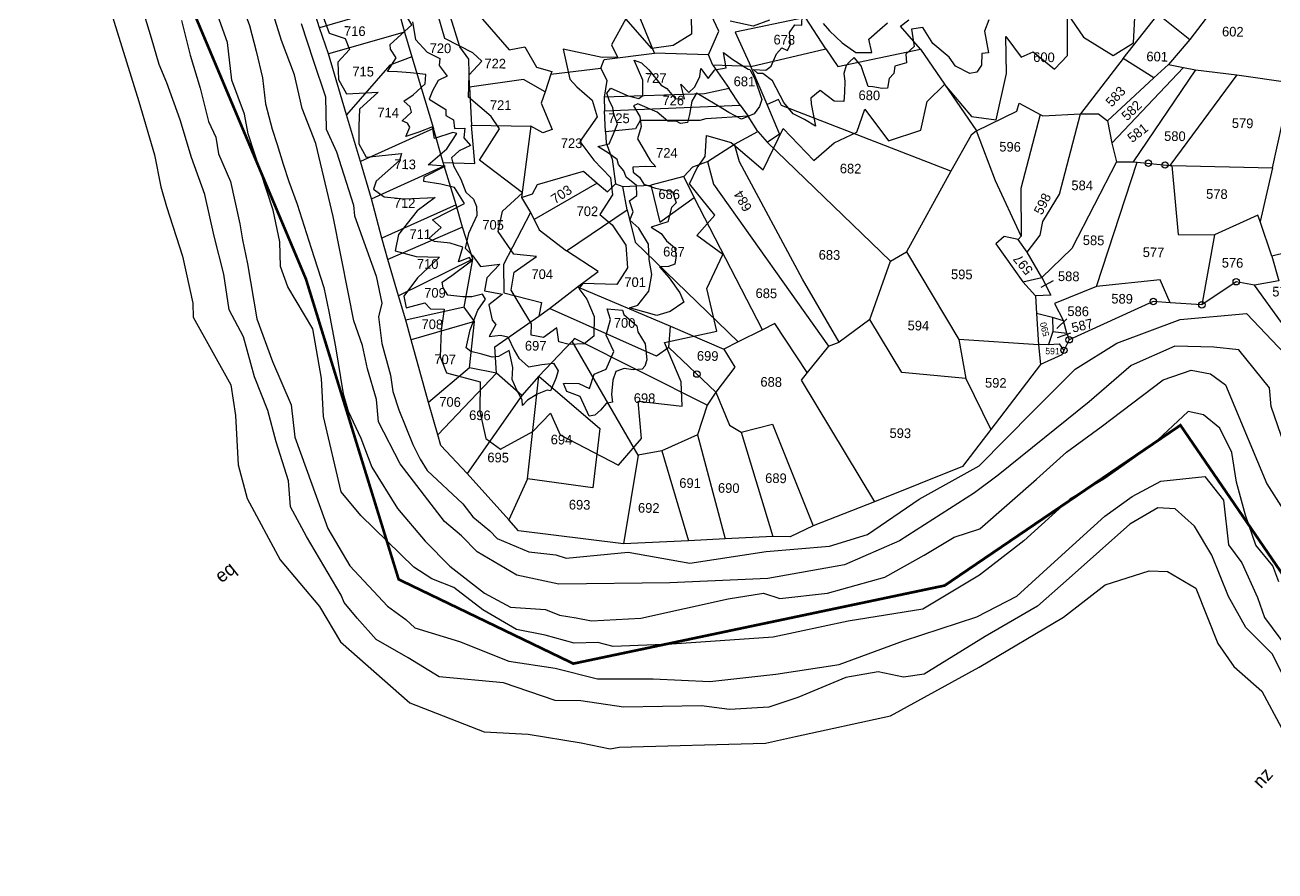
# Model space of a CAD drawing. Header units: metres. Extents: x 92 to 307193, y 121 to 1940865.
# Drawn here: x 303784 to 304906, y 1938747 to 1939507 of the extents above; entities that cross this region are included whole.
import ezdxf

# ---------------------------------------------------------------- set-up
doc = ezdxf.new("R2010")
doc.units = ezdxf.units.M
doc.header["$LTSCALE"] = 0.3
doc.linetypes.add('DASHDOT', pattern=[1, 0.5, -0.25, 0, -0.25])
doc.layers.get('0').update_dxf_attribs({"linetype": 'CONTINUOUS'})
for name, color, linetype in [('LINE_WATER', 4, 'CONTINUOUS'), ('POLY_HATCH', 12, 'CONTINUOUS'), ('POLY_PARCEL', 6, 'CONTINUOUS'), ('POLY_WATER', 4, 'CONTINUOUS'), ('SYM_ARROW', 1, 'CONTINUOUS'), ('SYM_STONE', 1, 'CONTINUOUS'), ('TEXT_MAPOUT', 7, 'CONTINUOUS'), ('TEXT_PARCEL', 7, 'CONTINUOUS'), ('V_BOUND_STREAM_LINE', 7, 'DASHDOT')]:
    doc.layers.add(name, color=color, linetype=linetype)
doc.styles.add('TEXT_MAP', font='KRDEV050.TTF')
doc.dimstyles.get("Standard").update_dxf_attribs({"dimtxt": 0.18, "dimasz": 0.18, "dimexe": 0.18, "dimexo": 0.0625, "dimgap": 0.09, "dimtad": 0, "dimtih": 1, "dimtoh": 1, "dimdec": 4, "dimzin": 0, "dimdsep": 46, "dimtxsty": 'Standard', "dimcen": 0.09, "dimadec": 0, "dimazin": 0, "dimtfac": 1, "dimtdec": 4, "dimtofl": 0, "dimtmove": 0, "dimatfit": 3, "dimfxl": 1, "dimtolj": 1, "dimtzin": 0, "dimarcsym": 0})

# ---------------------------------------------------------------- blocks, each defined once
blk = doc.blocks.new('STONE')
blk.add_circle((0, 0), 0.8510231522929323)
blk = doc.blocks.new('TEXTARROW')
blk.add_leader([(0.0413775686624831, -0.01204078214539095), (8.67844727001193, -0.01204078214539095)], dimstyle='Standard', override={"dimtxt": 2.5, "dimasz": 2.5, "dimexe": 1.25, "dimexo": 0.625, "dimgap": 0.625, "dimtad": 1, "dimtih": 0, "dimtoh": 0, "dimzin": 8, "dimcen": 2.5, "dimtofl": 1})
blk = doc.blocks.new('10')
at = {"layer": 'LINE_WATER'}
for points in [[(294.337388865772, 165.8054013007252), (291.102373265539, 174.7926596787461), (290.7489704914574, 178.2409433424727), (284.9585642055677, 185.2732697185802), (280.2607749352078, 185.722882039802), (273.0243446645177, 185.7891553794366), (264.8960263231752, 182.0693557450199), (257.1754846086556, 175.1727926708029), (240.4295168128242, 161.3253590749944), (236.0527300136396, 157.9313807320239), (222.2427488967, 148.8083654319669), (212.0483709828509, 144.2197061848694), (197.8034284103137, 141.4502198910313), (179.5351060078633, 140.3641496284167), (158.8745018924096, 139.8211155604185), (151.0180318388229, 141.4230757371258), (143.5421535832834, 145.6859136927771), (140.5789904659946, 148.5911611618874), (137.3983445233121, 151.2248905336896), (128.9709930654394, 161.8684122825559), (124.8388739204247, 169.6338392226899), (124.4311014887921, 173.7880707900651), (122.664079228005, 179.4628045530135), (121.6582363681214, 183.8342510235589), (119.9999492272468, 188.3686092031364), (118.8853670522612, 193.3917003831925), (115.8406452534564, 207.7821744268535), (112.4153358517942, 221.3037888578338), (109.8327603373627, 227.7930790393252), (108.2832167067795, 234.0651543176459), (105.755010849899, 240.4458338576246), (103.8792450788201, 246.1748708147111)], [(109.3839673415687, 243.6242411732451), (111.7490642257962, 236.8091318269262), (114.1141611100238, 230.0483256747448), (114.3044591066418, 223.9934652995944), (116.3161532167878, 219.8120853250771), (119.6327274985379, 209.9288189272338), (119.8230254951559, 207.9467363915603), (124.0095226881008, 196.7601827013139), (125.1784787158272, 191.737093647876), (124.5532234588009, 189.1576695968301), (125.2600373973432, 184.2160385245265), (126.9455093669935, 178.3512446454042), (127.4076556513669, 175.2830875938798), (128.5766116790928, 171.8891092509093), (131.2679307038161, 165.5084297109306), (132.7087392144867, 162.7660960774706), (134.0408084100554, 160.675405026903), (140.7555072646915, 154.5662435842326), (142.6312772309602, 152.1497312422186), (145.8662970263831, 149.6246125119289), (147.2527316843134, 148.1855661708719), (153.2062511380454, 145.8233570229961), (158.235482218221, 145.3074734887578), (160.1656218420408, 144.7372867603815), (171.6648841226829, 145.9591203248865), (183.2185160608765, 144.085644177489), (197.3819083422773, 146.502158646121), (209.2073927634151, 147.6153858223499), (216.2483137585464, 149.9232917760876), (225.7902557817838, 156.6297968607489), (236.8545566068283, 162.9561753332077), (246.6955359417857, 173.2738736640097), (254.524825361786, 181.2565155073141), (262.1638167851693, 186.1709981724759), (273.9349315487557, 190.7596595461914), (286.2497428878537, 192.0357963048345), (294.704283369691, 183.428666665634)], [(97.92813366393284, 248.0677948849748), (99.77186916221854, 243.1347638564189), (101.1042026547339, 238.3630304337285), (102.3288749958806, 233.4299994051726), (102.9883126579784, 228.6045008227334), (104.2399013357649, 223.8865325597922), (105.2223308423463, 221.0503746607292), (106.3931705102145, 217.380844025844), (107.4832611681641, 214.1414410488071), (109.1116701685237, 209.9611350164494), (111.8570861634721, 201.7887031374746), (114.306430845766, 194.5034070274532), (115.3157766889872, 190.0811535229877), (116.6615725450115, 183.4679346695407), (118.1957785623226, 174.7578405599827), (119.1512917322648, 171.5184375829458), (121.6140945828784, 166.5316392680224), (123.7329128601205, 161.1749306144286), (128.5995761471045, 153.5366626792011), (133.8304112599399, 147.5186332035717), (138.5315365594774, 142.8893810694678), (145.053520988271, 137.9625342464553), (149.9367342983292, 135.4329793907309), (156.4421645088592, 135.085785587004), (159.0410257494182, 134.0442041758236), (162.169596803275, 133.6308789278785), (165.0664171918206, 133.1183554502973), (174.2038170794367, 133.7135469547329), (190.426011255292, 137.5492175049828), (196.9976541436868, 138.6899992724179), (200.0931167610165, 137.7806828762916), (208.9491033285308, 138.8553331995086), (219.5597405426256, 141.9800795596686), (226.8266228413845, 146.2290753578636), (232.3719629300908, 149.6514185335504), (237.122750884419, 151.2551246637486), (247.5844043293314, 160.6789671122831), (253.0966401766996, 165.7876801917864), (259.5027492728373, 170.5657339235806), (270.9244928395733, 179.4605163118977), (276.1056611024283, 181.3287524722045), (279.7308251426762, 180.7170307649872), (282.5283244168299, 178.7165317162439), (286.9314947635708, 168.6313748255282), (290.5070003442174, 160.3979175124832), (295.7047228253364, 152.4289881029288)], [(293.0065866174705, 142.1620011082307), (291.831304243789, 145.0883531357365), (288.6034204659195, 148.9405560153864), (286.6004775213328, 154.4791287988528), (284.8292852420577, 160.5798263013367), (283.885753533687, 166.1183990848028), (281.6022321117339, 170.6029880201113), (278.4976701281062, 173.0374787918586), (275.6496817468055, 173.6781352654532), (269.1070108379668, 167.3484584082632), (260.1525296084169, 160.8137713093936), (253.8664323019052, 156.9954645962353), (245.3994446924485, 149.1538409282389), (237.2146884650697, 142.619153829369), (226.7207530359869, 136.1357182276101), (212.8400242411967, 133.7012274558631), (198.9336376666547, 130.5235750896811), (180.0496879673701, 128.9860025303194), (169.1708900372009, 128.3709718052801), (166.2715860963972, 129.0628797759857), (161.884147710753, 128.8834952828613), (156.4447487456687, 130.3185648480014), (151.0823231198392, 131.3179881812266), (144.7705680335762, 134.8544074070389), (139.3055112887405, 138.9802294827168), (135.1746465054234, 140.4921762935232), (131.8135067242788, 142.619153829369), (121.8070691104776, 152.1521088012962), (118.061066828247, 156.5085668672093), (114.5716381483435, 170.5004850258897), (114.1354600877544, 177.5476977289588), (112.3907478453975, 186.7731373383663), (107.5671313991638, 194.5635095092518), (106.1559660983894, 198.3305625986811), (105.9763616401278, 202.9176587814477), (104.6934852381119, 208.8116894067227), (99.81854903718522, 222.9573663099718), (99.07448181476548, 226.6219164051795), (96.61135593455037, 232.9259675138142), (95.73899981337217, 239.8963008445985), (92.86535784750913, 247.5329163975334)], [(295.55992166021, 121.6569087197586), (291.9935238362409, 128.6528677990987), (286.9389873722425, 133.5474772177668), (283.6804787101041, 139.3133769736464), (280.4732856074693, 146.9756182751366), (277.1121458263246, 152.3314996742749), (273.494432442852, 155.4835262919014), (270.2359237807136, 155.6116571612965), (265.078756197709, 152.5108841673994), (253.8920691057087, 142.311646973322), (248.119123199042, 137.0070191979125), (238.4462283316348, 131.1898658183038), (227.1312523408765, 124.0401501210131), (223.3082809145803, 123.3994936474182), (218.5616378076015, 124.3476633569146), (212.5834254677316, 123.1944834057385), (203.6802597976853, 119.3761766925802), (198.3178341718562, 117.5054630221432), (191.0054340656561, 116.9160580456594), (185.7456395588333, 117.5567145192542), (171.2234704654406, 117.0954425387838), (163.2439764760761, 118.1461173691198), (158.4973333690978, 118.1717431176753), (148.7731271373759, 121.3237697353015), (136.7910572634532, 122.2719394447979), (130.9667957972829, 125.7314792983257), (124.9372720930992, 129.0885140310136), (121.3708742691301, 133.0093258650118), (118.9334061686668, 135.8538371201184), (118.3432856247573, 137.263278810085), (111.7236413766636, 148.0775467292017), (108.670394952539, 153.5359332491798), (108.2342168919495, 158.3792890441189), (105.8480643509897, 165.6315098622497), (104.1803254478882, 171.4486632418584), (101.5889148641045, 177.6758349782085), (99.45934012066164, 185.081814540908), (96.71398285836767, 190.1301805775267), (95.61070671942389, 196.7161213001255), (93.73770557830858, 203.8145855003056), (91.91601999669638, 211.5280782989066), (89.32460941291265, 218.3702807602958), (87.09240355046313, 225.3662398396359), (84.55230852618297, 232.2596937981361), (83.03851210640141, 235.6167285308243), (81.57603124612388, 240.5113379494924), (79.49777206218414, 246.994773551251)], [(87.06674577071135, 243.8939963041175), (88.78580023331688, 237.4618143260877), (90.76143249343886, 231.3371455839592), (92.37785583703726, 225.1099738476091), (93.78902113781169, 222.2142110953919), (94.32783031740792, 219.164689598605), (96.611351739361, 214.0138184411467), (98.48435288047631, 206.1465668979765), (99.02316206007254, 203.1482990249192), (100.0238070800092, 198.7149615867215), (101.8711504413732, 188.5157243926442), (104.9243968654978, 180.5972213523632), (108.5421102489699, 172.5762131912427), (109.2861774713901, 166.554049569954), (112.5960016930317, 157.8155076895723), (115.6492481171563, 149.6407407838828), (119.88274401948, 142.6960332016536), (126.9898818876659, 135.2900536389539), (130.4536485926283, 132.8555628672066), (132.1213874957302, 131.3436160564002), (140.5114017659325, 128.9091252846531), (149.7224607929993, 125.3983318073963), (158.3690528607185, 124.1938982324912), (166.2972312905799, 122.3231845620544), (176.688535600656, 122.4513154314495), (187.2337865892423, 122.1181764469927), (199.5237498201855, 123.6301232577991), (211.3005616512851, 125.603342049076), (223.2313159657037, 130.1904361052243), (236.8041555986633, 134.8287837851017), (244.2191826286803, 138.8008492428289), (251.84206032871, 145.913372515515), (251.84206032871, 145.913372515515), (260.4347484049272, 153.9203216041296), (265.437969309422, 157.687376820177), (270.7490793757484, 160.5831395723947), (278.9338356031262, 161.5825629056199), (282.4489178675917, 157.2004790911512), (283.5008784470324, 148.9232091912399), (286.0409734713126, 145.6174259556628), (289.0429043359341, 139.185243977633), (290.4027540772045, 135.4694423853146), (294.9441391413588, 129.4985323877549)]]:
    blk.add_lwpolyline(points, dxfattribs=at)
at = {"layer": 'POLY_HATCH'}
for points in [[(196.6173140570177, 245.4427655079726), (193.6451228916544, 244.2964885592705), (189.3192614993382, 245.2076317203769)], [(182.0212089416586, 245.9718149350997), (182.1683468274064, 242.6505520461005), (178.7841712600257, 240.5049559684621), (174.8114399544656, 239.887730573505), (169.8970270191603, 245.3251975508656), (167.2779659405523, 240.4755639791852), (168.4256439664964, 238.1536180925045), (165.5711656268445, 238.0654421246745), (158.3025423243903, 239.5056368395258), (159.6267874913069, 233.950604031676), (160.8921741477725, 232.5691932953782), (163.805510997875, 230.1296815782084), (164.776621882846, 226.9847684982519), (161.6278635765098, 222.3702687141672), (164.3057789703785, 218.931437868061), (167.4545372767147, 215.7277408095506), (167.8370966186963, 212.5240437510404), (165.5123155067731, 208.8500791173387), (167.8370966186963, 206.939616827296), (170.4561576973038, 203.2068703416589), (170.8387170392853, 198.9450723022767), (168.8670660141179, 195.80015922232), (162.5401243414094, 195.9471170420854), (161.8044349126721, 194.9771899024258), (163.305243025372, 193.0079457604477), (164.7471968228106, 189.8042487019375), (164.7177675675853, 186.1302840682356), (162.9815379986517, 184.6900893533846), (160.185913974261, 184.5431315336189), (158.2142629490936, 184.9840071195338), (157.8317036071121, 187.5998686457456), (155.3892096694772, 185.7481903342564), (153.064428557554, 186.1890659201711), (153.0938578127793, 188.275878019256), (151.4753368743682, 190.8329576935325), (149.2388393329311, 194.4775303379577), (149.7391073054346, 197.8575772055101), (153.8295472415166, 200.8261404764246), (149.6213944797228, 201.208232083786), (146.6492033143595, 205.4112461446146), (147.3848927430963, 209.2027766088052), (151.0633482771614, 212.6416074549111), (143.0001770355198, 218.6375179752936), (146.6197740591342, 224.5452525278461), (145.0601116311732, 226.8084144359732), (140.7636794940827, 230.3354191232916), (140.8519630645692, 234.5384331841201), (143.1767441764923, 237.0955128583964), (141.4699396675946, 238.6238814144599), (136.2023924503437, 241.2397429406715), (134.8781472834271, 245.5015409800535)], [(113.3959572316471, 245.0900531301795), (114.6613438881132, 241.8863560716691), (117.6335350534769, 240.9752129105627), (118.4869373079255, 238.8884008114778), (116.3387191417855, 236.507673072862), (116.4858570275328, 233.3039760143515), (118.0455194554938, 230.629330509586), (123.9016182157343, 231.0702060955009), (120.5174426483541, 227.807725058437), (120.4291590778676, 224.721595957034), (120.4585883330928, 221.3415490894813), (121.8416878152702, 218.902037372312), (128.4040509442125, 219.6956125763109), (128.0803459174927, 218.3729858185666), (123.7544845251764, 214.4638873972692), (123.3130708679341, 212.9649108304827), (125.2847218931015, 211.583500094185), (129.0220317424278, 211.260190338759), (134.8192761874075, 211.583500094185), (131.493954935288, 209.0264204199084), (128.0509208574567, 204.5882725714841), (127.4917943745027, 201.5021434700807), (131.4056671696121, 200.5322163304211), (135.7903828771887, 200.4440403625908), (131.7587972563679, 196.5349419412933), (129.2574490034717, 193.0961110951873), (129.698862660714, 190.9505150175487), (133.1418967385453, 191.9204421572085), (134.2307204492281, 190.83294918706), (136.790923017385, 190.8035571977832), (136.290655044882, 186.8356769245504), (136.1435171591343, 181.868477522381), (137.4089038156003, 178.8999142514665), (143.6769869778582, 177.3421537061265), (143.7064162330835, 171.787120898277), (144.8540942590271, 166.8199214961076), (147.6497182834178, 164.8506773541294), (153.6235256741807, 168.2307242216821), (156.8899926110394, 171.669555067788), (158.7439350056843, 167.7016747945552), (169.6615845869783, 162.1466419867056), (173.8697373487721, 167.1726253674283), (173.1340479200348, 174.1384609008526), (181.3443570474242, 173.3448856968532), (181.1383648464157, 177.841817523831), (177.9307522248182, 185.1603548019577), (187.6124402096821, 187.4235167100851), (185.6407891845147, 195.3298873938922), (188.5541260346172, 201.7078895216359), (183.6397130993118, 205.1467203677421), (186.9650343514313, 208.9970348104862), (182.138904986612, 214.7578094166547), (183.5220044687894, 217.7851566661229), (185.0228125814892, 219.9307527437613), (185.2288047824977, 223.8398511650589), (189.8489419463085, 222.5760083858681), (195.8227493370709, 217.550025005145), (199.4423463606859, 225.3388298584632), (205.2395908056656, 219.4310953059112), (209.0357549702526, 222.8111421734638), (213.1850492215958, 224.8391702939953), (214.627003019034, 229.1597523119308), (219.1294315523232, 223.3108017379318), (225.1032389430861, 225.3976138370167), (226.2509169690297, 230.7175128572708), (229.399675275366, 233.9212099157812), (234.5495096669051, 228.0722593417822), (239.1107925154552, 227.5138157987603), (240.9647349101001, 236.1255878453549), (240.699884198641, 243.0326394002254), (243.6132210487435, 239.2411089360348), (245.8791478454054, 240.2698179276299), (249.8518791509655, 237.0661208691199), (252.2355187733397, 239.6819823953315), (252.1472352028527, 247.4120032700962), (255.1782806834776, 243.1502052307142), (260.7401036722235, 239.770158363162), (264.5362678368106, 242.2096700803313), (264.8599728635313, 251.6444093202017)], [(193.7825802475556, 236.2212386372368), (196.114297892982, 236.1166578749401), (197.0976324142598, 236.9374942883039), (198.0540267452329, 239.238527242396), (198.9834783751658, 240.3554035134248), (200.1015163587035, 239.8844323863925), (200.5999174115514, 241.0820454266225), (200.4248036638337, 243.2216034685141), (201.3542552937665, 244.6883436520759), (202.6608771201745, 244.6210618662428), (202.7282275959369, 246.5184054791357)], [(206.6211528848562, 244.9978398669075), (207.8469516296141, 243.6118378263454), (210.2581413444077, 241.4184543557874), (212.8309747117664, 239.6825870288937), (215.8079159551698, 239.7229561003935), (215.2017541411024, 242.2123780548179), (217.2357736594208, 244.0289835247113), (218.6232185674789, 245.280423367406)], [(237.5053443679458, 246.0744542227264), (236.7306042502764, 243.9907795597858), (237.5053443679458, 239.9623418781), (236.2935705908526, 239.823430233904), (236.2737056527635, 237.6603774885655), (235.3797733958268, 236.2911055672043), (234.0885398663786, 236.0728158406105), (231.4464754824803, 237.362709679574), (230.2347017053871, 239.0494939305261), (227.1158737858873, 241.5697480466545), (225.2286845815693, 244.4868925747717), (223.1031136094507, 244.18922476578), (223.6792018354963, 240.9545679080718), (222.149584027512, 239.505917904313), (222.2886411048685, 237.8588226945599), (220.0836103803945, 237.2039535147785), (219.944553303038, 235.8346815934174), (219.0903534330137, 234.9416781664427), (218.832106727124, 233.0961377506951), (217.8189848416541, 233.0366041888967), (216.0509852658688, 233.3342719978882), (215.1967828851098, 233.3541165184877), (213.826087092571, 237.184108994179), (212.4951211762095, 238.7121370803357), (211.6409213061856, 237.9382007769575), (211.0251006932272, 237.2039535147785), (210.6476618480692, 235.7553035110195), (210.826451312339, 234.3066535072608), (210.8065863742504, 232.1832898031209), (210.7072616838063, 230.4965055521689), (208.8995322318433, 230.5560391139672), (206.2574678479455, 232.5206466533114), (204.5689305352507, 231.0719966495526), (204.6285253495171, 230.0202370577824), (205.4827277302766, 225.8727322525001), (203.3968866343353, 227.0832480090658), (201.2713156622162, 228.0556295184381), (199.5430484733438, 230.1789932225779), (197.3380177488698, 234.1677418630645), (195.5700181730845, 235.497324743227), (194.63635603997, 235.5171692638264), (193.7825802475556, 236.2212386372368)], [(127.1912054690283, 237.5113382011807), (126.1184887692921, 239.0988998491357), (126.0390265062015, 239.9720587555109), (129.9921918683722, 243.6432950664066), (129.257181626881, 244.9331889053701), (126.4164653513594, 245.0721005495661), (126.1184887692921, 245.6475916469499), (122.6818168189011, 247.1756197331065), (122.0262663297649, 248.1876902836777), (124.1915671780612, 250.6285663174083), (120.4370537075138, 251.1643683735931), (118.6293242555512, 253.1289759129374), (117.7751243855269, 254.5776259166962), (119.6623135898449, 257.7725937332054), (122.4235701130115, 260.4119149729306), (122.5228948034551, 262.0590101826838), (120.1986719397132, 260.6897382613226), (118.8677060233517, 261.5033636058995), (116.7024051750554, 261.6819642912944), (116.0468546859192, 262.6146567594681), (114.0802057292462, 264.3411300516191), (112.7095099367075, 266.1072923849688), (114.7953510326488, 268.1512780067108), (116.2756705520369, 268.8559185355261)], [(130.1231668886376, 244.2308220132172), (130.7562739144805, 240.9609327169287), (132.9249968950589, 238.6060743341702), (135.3361840991174, 237.4622853488081), (135.2149532427452, 236.1839327917801), (136.7640392926328, 234.2327637502208), (135.0802472697496, 233.3581019081907), (134.0699725581667, 231.4338455809645), (133.4099278527542, 229.8594545400701), (136.5485152594579, 227.9890236415104), (136.5619853546104, 226.8452346561482), (138.0571910238887, 226.1051363857841), (138.2323047716059, 224.4769199162231), (140.1855012082742, 224.5442017020562), (140.0103874605566, 222.7275962321628), (141.2631289063547, 221.3685069059338), (139.1482888171217, 220.3054560635712), (137.7743165149514, 219.0136471493765), (138.1649542958435, 217.5199942514816), (139.5254590135969, 215.0574850113903), (140.48185334457, 212.6488011999654), (141.9501163128075, 211.3704486429374), (142.5293404473055, 210.0113593167084), (142.6236336241082, 208.3024047041479), (141.1284254440948, 204.9248645505265), (140.5222611192921, 202.2201408814365), (141.9905265982652, 200.7803134122078), (143.4318518869331, 198.8291443706487), (147.0284300610274, 199.300115497681), (144.6711232375787, 196.7030426859235), (144.2266025653412, 194.2943588744986), (147.6076541955249, 193.7157368901337), (145.0617635292065, 191.7376551342411), (145.7218082346194, 188.871455179152), (146.462676021682, 188.0775314801215), (145.2368772769241, 185.830322580897), (147.3517173661576, 186.0859933670624), (148.7122195731754, 185.8034098665639), (149.9110781276281, 183.3409006264726), (150.8135895672558, 181.8203350142444), (152.6590252427045, 180.2459439733498), (155.124095338108, 180.716915100382), (157.2658756176461, 180.9994986008805), (158.1764814486062, 179.5700324745976)], [(171.3310546168429, 191.5324983212203), (172.8241016566999, 192.0202386347396), (174.8581211750179, 194.6711368751633), (175.3565222278658, 197.8064639735844), (174.8311784739776, 200.591925785674), (174.7099476176054, 203.4043003120969), (172.8106315615473, 206.3512384101857), (171.1268420493993, 207.8448913080806), (171.7599465645067, 209.3923696346421), (171.0460189677492, 211.4242768192009), (172.3795809844619, 212.4335022328971), (172.3122305086995, 214.33084584579), (170.3320913709913, 215.8244987436849), (169.8875706987537, 216.9952004433801), (168.8772959871708, 218.1659021430755), (168.5944189674979, 219.094389413772), (166.9645098359597, 220.2920038278005), (165.0113133992918, 221.4627055274957), (167.0992132982201, 221.9875020831944), (167.8939614658925, 223.8848456960873), (168.5809488723453, 225.7552765946468), (167.8670212755878, 227.5180566358738), (167.6919075278702, 228.8233219072351), (167.0588030127624, 229.9671108925972), (166.5334592588747, 231.4607637904921), (167.2473893663678, 232.4161637755219), (170.5206802353318, 231.0301617349596), (172.5277595633452, 230.5322778935943), (173.2416871601031, 231.083987163626), (173.2012768746458, 233.9770998330484), (171.5444275528025, 237.677592558668), (172.9318699501255, 237.1797087173024), (174.2654319668386, 235.9013561602744), (176.6227387902868, 233.0620689195184), (177.7138340727847, 232.4834469351536), (179.2629226334079, 230.6399287509269), (181.0005950369014, 230.572646965094), (180.2866674401434, 233.3042833485172), (181.8088132997264, 231.8106304506223), (182.8729683919191, 232.8198558643182), (183.802420021852, 234.7441121915444), (184.0044739598743, 236.2646778037727), (185.3380359765874, 234.4480723338793), (186.5907774223856, 236.1032015177734), (188.7056175116186, 236.4665231612714), (188.1263933771211, 239.3327231163607), (189.9179461612239, 238.0543705593327), (192.8140668337128, 236.2646778037727), (193.1221279755626, 236.2508608353623)], [(158.1764814486062, 179.5700324745976), (157.7438191988622, 178.1365325676668), (156.8300220038363, 175.8345681781323), (156.1744715147001, 175.9337907811293), (154.3270121865598, 175.1995435189501), (152.5590151215097, 174.0684058447823), (151.62535047766, 173.0563352942111), (151.5657556633937, 174.1080948859812), (150.5129013910109, 175.874257219331), (149.6189691340737, 177.8785537998742), (149.7182938245178, 180.1209846276104), (149.0230134592039, 183.236574361722), (148.3277330938904, 182.8992175115316), (147.0364995644422, 182.1252812081536), (145.8644531527912, 181.9863695639574), (143.9375340722954, 182.5221716201422), (141.8516929763546, 182.9785955939294), (140.9577607194174, 183.6334647737108), (141.6927709609085, 187.0268777962144), (143.0634667534473, 190.6981141071101), (144.4341625459861, 192.7420997288521), (143.8580743199404, 193.6747921970257), (141.9311552394447, 193.1786791820396), (140.24261792675, 193.1588346614403), (137.4019016512289, 193.377124388034), (136.5079693942916, 194.7463963093951), (136.329182440757, 195.8378449423642), (138.0971820165423, 197.0880497401286), (141.732505858557, 199.8464381034503), (141.3550670133991, 200.5013072832317), (139.3486856698132, 199.6479928974559), (140.1234257874821, 202.3666922195787), (137.7197431713848, 203.1009394817579), (134.7995646327727, 203.3589182495507), (133.7467128711255, 203.9344093469342), (136.0312058586901, 206.0180840098751), (134.3823959114375, 207.3873559312362), (140.3220751683698, 210.5029456653476), (138.3951560878745, 213.4597792346638), (135.8325514563312, 214.0352703320475), (132.6739936606541, 214.5313833470334), (132.6938585987427, 215.3846977328092), (136.567564208558, 217.4286833545511), (133.4090064128804, 217.6072840399461), (136.8854082394496, 220.6831847328588), (138.6534053044993, 223.5209511785781), (137.9581249391854, 223.6995518639731), (134.5214529887944, 222.5287251486063), (134.1042842674592, 224.7314669351438), (131.6211393882713, 223.6797073433736), (129.1777268959963, 222.8660819987967), (129.9127346267524, 224.5925552909478), (129.4955659054172, 225.3664915943257), (128.4427141437695, 225.7832265269139), (130.2107137195549, 227.3906326954682), (129.9127346267524, 228.3630142048405), (128.7406907258369, 229.4147737966107), (130.4292280385316, 230.6649785943753), (132.6342587630056, 232.7089642161172), (132.7335834534497, 234.4354375082683), (129.8928671779281, 234.7331053172597), (127.4891845618308, 234.9117060026547), (125.6019953575128, 234.9315505232541), (127.1912054690283, 237.5113382011807)], [(193.1221279755626, 236.2508608353623), (194.0801302412779, 234.4852541926557), (195.4309610957275, 230.6751062375638), (194.9740624982146, 229.3852123986005), (194.0006704889224, 227.9762514360405), (191.6764476251806, 226.9641808854692), (189.3124948852605, 228.1350076008359), (187.3855758047653, 229.3058343162027), (184.4256673899758, 230.9926185671548), (183.2536234890604, 231.687176788135), (182.3596912321232, 230.1591487019784), (181.9822548977008, 227.678583627049), (181.6048160525429, 226.1902445820911), (180.3135825230947, 225.9719548554974), (179.5388424054258, 226.3886897880855), (177.9694947212638, 226.368845267486), (175.9631133776779, 228.0159404772394), (172.3277895356632, 229.543968563396), (171.5530494179943, 229.1669226720066), (172.7250908081746, 227.2023151326623), (173.0230673902415, 225.317085675716), (172.3277870249281, 222.9952767655818), (173.3806387865752, 221.3878705970276), (174.751334579114, 219.0263726456947), (175.8439187276745, 217.8555459303277), (173.877269771001, 217.8753904509272), (171.5927767834364, 217.7364788067312), (171.6126417215255, 216.8037863385578), (172.8244154986182, 215.8710938703841), (173.6786178793777, 214.6208890726198), (175.8439187276745, 213.8866418104406), (179.0422089102649, 213.2714616718579), (179.7374892755784, 211.1877870089172), (178.8435570186416, 210.3344726231414), (178.2277364056827, 207.6554623422176), (175.1486383623605, 206.6037027504474), (176.9960976905008, 205.4328760350807), (178.0489494521485, 204.1032931549182), (179.5388348732199, 202.8927773983528), (179.8765413314645, 201.3250602709973), (179.6580245017526, 199.7970321848406), (178.4462507246594, 199.3406082110534), (176.7974432881424, 199.2016965668574), (178.605172740105, 197.1973999863144), (180.651283959869, 194.4390116229927), (181.3862942013602, 192.7125383308419), (178.9031493221723, 190.9463759974919), (176.4200044429845, 190.1327506529151), (174.0163218268872, 190.7876198326965), (171.3310546168429, 191.5324983212203)], [(159.6231824410943, 177.2990058752609), (162.0613123461931, 177.3124622324276), (164.0414514839017, 176.3570622473978), (164.9170227332243, 179.088698630821), (167.1396260944125, 180.0171859015177), (168.5270684917355, 183.3409006264726), (167.0588030127624, 186.3685768675609), (167.7727306095203, 189.3155149656495), (167.1396235836773, 191.2935967215421), (169.9818613648208, 191.0917513640431), (170.2412454338241, 190.2608972113778)], [(170.2412454338241, 190.2608972113778), (172.7045228641878, 188.1970670690364), (172.9429046319883, 187.0460848742691), (174.3136004245271, 184.8433430877317), (174.6910367589498, 181.8468204772166), (174.3135979137919, 180.6759937618499), (173.8169694401013, 180.1005026644664), (172.1681620035843, 180.0012800614691), (170.4398948147118, 180.179880746864), (168.9500093936404, 179.6043896494805), (168.3739211675947, 177.996983480926), (168.1554043378828, 175.3179732000021), (168.3739211675947, 173.8693231962432), (167.2018772666793, 173.6510334696495), (166.1887553812094, 172.4008286718849), (165.1359036195622, 171.4284471625126), (164.0830518579146, 171.2101574359187), (162.3150522821297, 174.8417047056157), (159.8319074029419, 175.7743971737891), (159.1763569138056, 177.2627362187468), (159.6231824410943, 177.2990058752609)]]:
    blk.add_lwpolyline(points, dxfattribs=at)
at = {"layer": 'POLY_PARCEL'}
for points in [[(290.5302952175834, 263.9448204112305), (274.9947095002226, 242.9652478519877)], [(140.9412366620686, 232.2355197080965), (140.7012635233064, 237.4290001350196), (139.0214598039511, 239.6928244925605), (134.1309882062528, 254.6609576027681)], [(134.1309882062528, 254.6609576027681), (136.0618011783035, 252.9295420720632), (148.2203897801551, 239.2933277739348), (151.100053692001, 239.8792586992513), (153.366457805962, 236.1239722305781), (156.2194595638684, 235.3516085413701), (156.0523136337907, 234.8210599263751)], [(175.287826064166, 239.03401921367), (170.941663916466, 249.3410821665902), (169.5054889639127, 250.3500952518966)], [(126.9342914299341, 247.1560860434442), (112.8130429881486, 242.858650671535)], [(126.9342914299341, 247.1560860434442), (127.4585223255799, 246.5375038661155), (128.667051577047, 242.3128089333763)], [(262.6607470256026, 239.2758569163168), (269.0479901672652, 247.5805307582377)], [(269.0479901672652, 247.5805307582377), (274.9947095002226, 242.9652478519877)], [(185.3543281711254, 238.8635582388472), (187.2420433283946, 243.2738583096561), (185.786267167859, 246.3259157067182)], [(203.3675549891191, 246.0542582266128), (190.2815618854711, 243.1460176283367), (193.290462838554, 236.8217532917538)], [(207.2403696942579, 240.2805574742949), (203.3675549891191, 246.0542582266128)], [(224.8344013264336, 240.4617326772682), (221.092834395487, 244.6800293358033), (222.6285970178428, 245.8944609819618)], [(128.667051577047, 242.3128089333763), (114.5783378661758, 238.0685257209734)], [(128.667051577047, 242.3128089333763), (130.0770086632092, 237.7260019706764)], [(274.9947095002226, 242.9652478519877), (271.0702676448418, 238.2217448081826)], [(193.290462838554, 236.8217532917538), (207.2403696942579, 240.2805574742949)], [(207.2403696942579, 240.2805574742949), (209.4664188654301, 237.0358704900307), (224.8344013264336, 240.4617326772682)], [(224.8344013264336, 240.4617326772682), (235.4699711168455, 225.3912286359957)], [(130.0770086632092, 237.7260019706764), (126.0485736297969, 236.0763587620927), (118.0859862546245, 226.7150091141434)], [(130.0770086632092, 237.7260019706764), (134.347187303621, 224.4081728493284)], [(165.3689794223355, 236.1043645870875), (165.9555770662805, 237.7023586755868), (175.287826064166, 239.03401921367)], [(185.3543281711254, 238.8635582388472), (175.287826064166, 239.03401921367)], [(186.1945807400393, 236.964887646436), (185.3543281711254, 238.8635582388472)], [(262.6607470256026, 239.2758569163168), (254.8183459112019, 228.8341400982482)], [(273.8721841326592, 237.7478328262519), (260.7479953548532, 223.4312390701959)], [(268.3990047885104, 235.7511701859676), (262.6607470256026, 239.2758569163168)], [(271.0702676448418, 238.2217448081826), (268.3990047885104, 235.7511701859676)], [(271.0702676448418, 238.2217448081826), (273.8721841326592, 237.7478328262519)], [(273.8721841326592, 237.7478328262519), (276.1455034075616, 237.2936857529435)], [(156.0523136337907, 234.8210599263751), (165.3689794223355, 236.1043645870875)], [(165.3689794223355, 236.1043645870875), (166.515512556286, 233.8405387867472), (166.0282275160753, 230.6896308761845)], [(193.290462838554, 236.8217532917538), (186.1945807400393, 236.964887646436)], [(186.1945807400393, 236.964887646436), (189.2780713586944, 232.6331480015331)], [(196.4056692250042, 229.759957204386), (193.290462838554, 236.8217532917538)], [(259.8740636966131, 227.5653339572732), (268.3990047885104, 235.7511701859676)], [(276.1455034075616, 237.2936857529435), (264.778992962591, 219.9955187123087)], [(283.8495290751025, 236.5115456551782), (271.6363864714033, 219.4395971269436)], [(276.1455034075616, 237.2936857529435), (283.8495290751025, 236.5115456551782)], [(283.8495290751025, 236.5115456551782), (293.7853471599744, 235.1915383219171)], [(155.0195993713774, 231.5430553626136), (150.9400725163796, 233.7536144528708), (140.9412366620686, 232.2355197080965)], [(156.0523136337907, 234.8210599263751), (155.0195993713774, 231.5430553626136)], [(140.9412366620686, 232.2355197080965), (141.4137451531237, 225.1617759231742)], [(155.0195993713774, 231.5430553626136), (154.3302645511549, 229.3927879725911), (156.4633496434344, 224.5455389970098), (154.6768918069984, 223.8797087279681), (152.4450552457624, 225.0794238205135)], [(189.2780713586944, 232.6331480015331), (184.7435274638856, 231.5625663385463), (166.0282275160753, 230.6896308761845)], [(166.0282275160753, 230.6896308761845), (166.1436534900545, 228.1696447038132)], [(191.4216777280626, 229.5366956677376), (189.2780713586944, 232.6331480015331)], [(230.7980042146251, 217.8097017110422), (199.1221522926699, 229.5861057750947), (198.5120502532418, 230.7225699858895), (196.4056692250042, 229.759957204386)], [(235.4699711168455, 225.3912286359957), (242.9396019854766, 229.1300311218229), (243.3518324984607, 230.6288457385642), (247.3276352687795, 228.6212253075059)], [(166.1436534900545, 228.1696447038132), (191.4216777280626, 229.5366956677376)], [(191.4216777280626, 229.5366956677376), (192.9221988858276, 227.5437655494334)], [(196.5058668912852, 222.7394802536069), (198.7978741548254, 224.3371179706608), (196.4056692250042, 229.759957204386)], [(247.3276352687795, 228.6212253075059), (243.9148954896555, 214.7881984763201), (244.1103464347038, 205.8901618495079)], [(245.2316064983561, 202.9254731685296), (247.6390369852147, 206.0878080501332), (248.1172255905672, 208.6736753275131), (251.1182706567574, 213.8124707725683), (254.8183459112019, 228.8341400982482)], [(247.3276352687795, 228.6212253075059), (247.8204210515623, 228.3723883146261), (254.8183459112019, 228.8341400982482)], [(254.8183459112019, 228.8341400982482), (258.1756710124046, 228.8994443686934), (259.8740636966131, 227.5653339572732)], [(166.4074803582057, 224.2496670150131), (166.1436534900545, 228.1696447038132)], [(192.9221988858276, 227.5437655494334), (185.0568277149691, 226.9343573927056), (183.9520468594314, 226.5884765416117), (172.8053107928135, 226.4237723362903), (171.9643595560879, 224.8590751717409), (166.4074803582057, 224.2496670150131)], [(194.7415161147082, 224.6994698194067), (192.9221988858276, 227.5437655494334)], [(259.8740636966131, 227.5653339572732), (260.7479953548532, 223.4312390701959)], [(290.7584322634534, 219.2477326329624), (292.489802618516, 227.7629801578983)], [(134.347187303621, 224.4081728493284), (120.7816850573172, 218.0538995267616)], [(136.2085709651196, 218.0945589271039), (134.347187303621, 224.4081728493284)], [(136.2085709651196, 218.0945589271039), (142.1062954956774, 217.9806402524578), (141.4137451531237, 225.1617759231742)], [(141.4137451531237, 225.1617759231742), (152.4450552457624, 225.0794238205135)], [(152.4450552457624, 225.0794238205135), (150.9280438772403, 211.8042051397194)], [(166.4074803582057, 224.2496670150131), (166.555884003039, 222.2237963442044), (167.6936425294302, 219.176754117766), (168.3532124504695, 214.5979567220816)], [(190.4543116279542, 222.261835749696), (194.7415161147082, 224.6994698194067)], [(194.7415161147082, 224.6994698194067), (196.5058668912852, 222.7394802536069)], [(235.4699711168455, 225.3912286359957), (234.5245745435623, 224.5955464233075), (230.7980042146251, 217.8097017110422)], [(244.1103464347038, 205.8901618495079), (239.1470818161533, 216.1512788563678), (235.4699711168455, 225.3912286359957)], [(185.4525680171964, 218.9955803575922), (190.4543116279542, 222.261835749696)], [(210.488754168503, 185.6479218106761), (203.4753203731138, 197.303937252175), (191.4271762987555, 219.0171487654318), (190.4543116279542, 222.261835749696)], [(219.8416008388079, 200.9096592079367), (196.5058668912852, 222.7394802536069)], [(260.7479953548532, 223.4312390701959), (261.6549046839473, 219.9889058853066)], [(181.0829179779776, 216.1132437792744), (182.7153525698182, 217.9744102447614), (185.4525680171964, 218.9955803575922)], [(185.4525680171964, 218.9955803575922), (186.6562846359561, 214.7956043655061), (208.4715654131787, 184.8687134812383)], [(261.6549046839473, 219.9889058853066), (253.5751717758881, 203.7160565282306), (248.0677632102775, 198.2149106772288)], [(258.2752559315463, 196.7245335512257), (265.5305938294932, 219.9971096425463)], [(261.6549046839473, 219.9889058853066), (264.778992962591, 219.9955187123087)], [(264.778992962591, 219.9955187123087), (265.5305938294932, 219.9971096425463)], [(265.5305938294932, 219.9971096425463), (271.6363864714033, 219.4395971269436)], [(271.6363864714033, 219.4395971269436), (271.9659185197861, 219.409507955555)], [(271.9659185197861, 219.409507955555), (273.3207261788598, 206.5891130209757), (280.1091017038913, 206.6603662709099)], [(271.9659185197861, 219.409507955555), (290.7584322634534, 219.2477326329624)], [(290.7584322634534, 219.2477326329624), (288.566400077069, 209.2081927816509)], [(122.9739694952873, 211.1606943825834), (136.3815480233156, 217.5078392811538)], [(136.3815480233156, 217.5078392811538), (136.2085709651196, 218.0945589271039)], [(138.7259948366955, 210.2559775300224), (136.3815480233156, 217.5078392811538)], [(150.9280438772403, 211.8042051397194), (152.917098875163, 212.480686153739), (153.8236588703508, 214.2384789296884), (162.3826641440692, 216.8751688150126), (164.969030609273, 214.6646097247553)], [(230.7980042146251, 217.8097017110422), (222.7959059535069, 202.6958372201873)], [(164.969030609273, 214.6646097247553), (153.3437153434866, 207.7399705983241)], [(164.969030609273, 214.6646097247553), (166.9154696213304, 213.0399830026142), (168.3532124504695, 214.5979567220816)], [(168.3532124504695, 214.5979567220816), (169.7218201741584, 214.1203122181707)], [(169.7218201741584, 214.1203122181707), (174.981892082375, 214.4003105214565)], [(181.0829179779776, 216.1132437792744), (174.981892082375, 214.4003105214565)], [(174.981892082375, 214.4003105214565), (176.7627330697092, 207.5815266994859), (183.0946081626093, 212.2591471954829)], [(183.0946081626093, 212.2591471954829), (181.0829179779776, 216.1132437792744)], [(170.5884067988001, 209.7445591325291), (169.7218201741584, 214.1203122181707)], [(196.1211127278011, 187.7839906120605), (183.0946081626093, 212.2591471954829)], [(138.7259948366955, 210.2559775300224), (125.0038581428407, 203.8782224214485)], [(140.01215700792, 206.1054130880927), (138.7259948366955, 210.2559775300224)], [(150.9280438772403, 211.8042051397194), (152.5873337849, 209.0125410201864)], [(159.4051344760046, 201.951150751368), (170.5884067988001, 209.7445591325291)], [(170.5884067988001, 209.7445591325291), (172.1678149237055, 203.7629042238996), (191.6156553322629, 185.4506424324847)], [(288.566400077069, 209.2081927816509), (288.1344450121737, 210.4174267799565), (280.1091017038913, 206.6603662709099)], [(152.5873337849, 209.0125410201864), (147.7443659447554, 199.2706012078781), (147.8243551572359, 193.9705859179894), (154.8902000411604, 192.292692485765), (154.4417414597827, 189.7557463193767)], [(152.5873337849, 209.0125410201864), (153.3437153434866, 207.7399705983241)], [(153.3437153434866, 207.7399705983241), (154.2588684026287, 205.8089452299546), (159.4051344760046, 201.951150751368)], [(290.844054829, 202.832025938684), (288.566400077069, 209.2081927816509)], [(140.01215700792, 206.1054130880927), (126.1730742723234, 199.888274231804)], [(141.968633180787, 200.1806959681135), (140.01215700792, 206.1054130880927)], [(243.5497122768866, 205.2313421426238), (240.9114325927303, 205.7583981966909), (239.377931013451, 204.3913472327665), (244.5060812356096, 197.3584447697197)], [(243.5497122768866, 205.2313421426238), (244.1103464347038, 205.8901618495079)], [(245.2316064983561, 202.9254731685296), (243.5497122768866, 205.2313421426238)], [(280.1091017038913, 206.6603662709099), (277.9439722205275, 193.5627421533638)], [(219.8416008388079, 200.9096592079367), (222.7959059535069, 202.6958372201873)], [(222.7959059535069, 202.6958372201873), (232.7194617264163, 186.4920474551407)], [(248.0677632102775, 198.2149106772288), (245.2316064983561, 202.9254731685296)], [(304.0177499976662, 198.7900422492321), (300.505954005032, 202.9388637895181), (296.1384907410511, 204.2030965416639), (290.844054829, 202.832025938684)], [(290.844054829, 202.832025938684), (292.2292435352488, 198.2397196124623)], [(161.5322451332941, 195.3135378039726), (165.3577567267744, 198.2123468227414), (159.4051344760046, 201.951150751368)], [(216.0970267104699, 189.9363240907865), (219.8416008388079, 200.9096592079367)], [(141.968633180787, 200.1806959681135), (128.2495755223813, 193.131323950214)], [(140.4903428626117, 191.2325552474456), (141.968633180787, 200.1806959681135)], [(244.5060812356096, 197.3584447697197), (248.0677632102775, 198.2149106772288)], [(248.0677632102775, 198.2149106772288), (249.79913356534, 194.9702236929647), (246.913514473129, 194.8219890424959)], [(272.056186782823, 193.8789030821471), (270.0941489424599, 198.1312153283511), (258.2752559315463, 196.7245335512257)], [(292.2292435352488, 198.2397196124623), (287.6712115743489, 197.3418404079232)], [(246.913514473129, 194.8219890424959), (244.5060812356096, 197.3584447697197)], [(258.2752559315463, 196.7245335512257), (250.48463671524, 193.4063503668576), (252.2072599693502, 190.2078199773623)], [(156.428528363218, 191.1872401497092), (161.5322451332941, 195.3135378039726)], [(161.5322451332941, 195.3135378039726), (178.977873120637, 188.198283238265)], [(246.913514473129, 194.8219890424959), (247.1556661351474, 191.5168025948874)], [(140.4903428626117, 191.2325552474456), (129.6482476978781, 188.6320716709404)], [(142.4690526257291, 188.5643344246055), (140.4903428626117, 191.2325552474456)], [(154.4417414597827, 189.7557463193766), (156.428528363218, 191.1872401497092)], [(178.7305337125822, 184.2288939993084), (176.45501941046, 182.5489041795938), (156.428528363218, 191.1872401497092)], [(250.1253206616943, 190.7884125449955), (247.1556661351474, 191.5168025948874)], [(247.1556661351474, 191.5168025948874), (247.6312278595533, 185.6581036458572)], [(146.7223029570891, 178.9767334790517), (146.2935822333479, 183.884940728178), (154.4417414597827, 189.7557463193766)], [(204.5907875453809, 179.9312000912303), (198.4131199913413, 188.9533953753598), (196.1211127278011, 187.7839906120605)], [(216.0970267104699, 189.9363240907865), (210.488754168503, 185.6479218106761)], [(234.1673132335422, 179.1977054171539), (222.2146445912749, 180.1583212402638), (216.0970267104699, 189.9363240907865)], [(252.2072599693502, 190.2078199773623), (250.1253206616943, 190.7884125449955)], [(250.1253206616943, 190.7884125449955), (250.2310037955567, 188.2126996896086)], [(252.8413587725222, 187.9276833301005), (252.2072599693502, 190.2078199773623)], [(142.4690526257291, 188.5643344246055), (130.7200305483007, 184.9989466119489)], [(141.6733800144038, 179.9385367260463), (142.4690526257291, 188.5643344246055)], [(178.7305337125822, 184.2288939993084), (178.977873120637, 188.198283238265)], [(178.977873120637, 188.198283238265), (188.9703576994452, 184.0806593488396)], [(196.1211127278011, 187.7839906120605), (191.6156553322629, 185.4506424324847)], [(247.6312278595533, 185.6581036458572), (232.7194617264163, 186.4920474551407)], [(232.7194617264163, 186.4920474551407), (234.1673132335422, 179.1977054171539)], [(250.2310037955567, 188.2126996896086), (249.4383926695641, 185.7742186966655)], [(250.2310037955567, 188.2126996896086), (252.8413587725222, 187.9276833301005)], [(252.8413587725222, 187.9276833301005), (253.3092104350412, 186.7019743156352)], [(160.6985164520079, 185.1538456447017), (154.6123365515755, 178.5185653238884)], [(186.0573420268934, 173.5609479674051), (161.151722267964, 185.6479400817852), (160.6985164520079, 185.1538456447017)], [(173.3240138792744, 164.0835336100324), (160.6985164520079, 185.1538456447017)], [(187.6347303972707, 176.0265867729622), (178.7305337125822, 184.2288939993084)], [(188.9703576994452, 184.0806593488396), (191.1139613181526, 180.720678266611), (187.6347303972707, 176.0265867729622)], [(191.6156553322629, 185.4506424324847), (188.9703576994452, 184.0806593488396)], [(208.4715654131787, 184.8687134812383), (204.5907875453809, 179.9312000912303)], [(208.4715654131787, 184.8687134812383), (210.488754168503, 185.6479218106761)], [(249.4383926695641, 185.7742186966655), (247.6312278595533, 185.6581036458572)], [(247.6312278595533, 185.6581036458572), (248.0477336571789, 181.9983756114486)], [(249.4383926695641, 185.7742186966655), (251.4463557089789, 185.9008935960908), (252.3676865710837, 184.7192566162908)], [(141.6733800144038, 179.9385367260463), (134.1304690831469, 173.3331210508993)], [(146.7223029570891, 178.9767334790517), (141.6733800144038, 179.9385367260463)], [(204.5907875453809, 179.9312000912303), (203.4809014636267, 178.4806947259235), (217.4694621404083, 155.9988228795337)], [(146.7223029570891, 178.9767334790517), (135.9380633303199, 167.3705836344891)], [(151.4793808019699, 174.9279974885303), (146.7223029570891, 178.9767334790517)], [(154.6123365515755, 178.5185653238884), (151.4793808019699, 174.9279974885303)], [(154.6123365515755, 178.5185653238884), (166.0888575787126, 168.9656781312697), (164.9675892630785, 157.8975053242575), (152.7325653023408, 159.4127909386509)], [(152.7325653023408, 159.4127909386509), (154.6123365515755, 178.5185653238884)], [(234.1673132335422, 179.1977054171539), (238.9700648794556, 169.7852352945081)], [(151.4793808019699, 174.9279974885303), (141.5190485573548, 160.1996252574995)], [(187.6347303972707, 176.0265867729622), (186.0573420268934, 173.5609479674051)], [(187.6347303972707, 176.0265867729622), (190.2235449504769, 169.8830950983272), (192.4331066615523, 168.6642773420722)], [(186.0573420268934, 173.5609479674051), (184.3149442731778, 168.0584805121771)], [(192.4331066615523, 168.6642773420722), (198.2338770321432, 170.1874065012484), (206.1020714504643, 151.360098788246)], [(184.3149442731778, 168.0584805121771), (177.7298598623388, 164.9826270250421)], [(184.3149442731778, 168.0584805121771), (189.6992874472094, 148.7403055292801)], [(192.4331066615523, 168.6642773420722), (198.5885626306267, 149.2829239480309)], [(173.3240138792744, 164.0835336100324), (170.8285959057105, 147.5269570395074)], [(177.7298598623388, 164.9826270250421), (173.3240138792744, 164.0835336100324)], [(177.7298598623388, 164.9826270250421), (182.8796231209793, 148.2664432920886)], [(152.7325653023408, 159.4127909386509), (149.382938118346, 151.6816763728008)]]:
    blk.add_lwpolyline(points, dxfattribs=at)
at = {"layer": 'POLY_WATER'}
for points in [[(73.65594114186115, 246.1682953114305), (79.38409500889247, 228.6649329303432), (82.43221071610469, 218.8093699869755), (83.6750146668146, 212.8575591469078), (84.75848531553493, 209.1655288921288), (87.8814306201034, 199.9991029360338), (89.92090947114139, 191.2782694048819), (90.01651364752479, 188.636556708592), (97.21840826379048, 176.1600326087189), (98.20627893131632, 170.4628460114761), (98.81174967406741, 161.2645930883368), (100.5644243863339, 154.9945040713562), (106.8740483162669, 143.6637826843405), (114.3308720205264, 135.0702591479831), (118.3142213510291, 128.5455480147957), (131.3795940660875, 117.3421387491924), (145.3053708070797, 112.1541985109811), (153.5588652164774, 111.804091240406), (163.4056968409627, 110.3718373176798), (168.8549167449614, 109.3215176325727), (170.5438581364324, 109.6079688424416), (197.758078410458, 110.753771555299), (203.3347649560487, 112.058715483231), (221.0208202095687, 116.1645111959092), (237.3684715311842, 125.4900762404609), (252.9831896636483, 135.0384385607933), (260.6630799906929, 141.1175615222735), (268.7891077584986, 143.8865863399758), (272.1988530066487, 143.7911033122255), (277.5206020738665, 140.7674563783166), (281.7907513479508, 130.5188837700703), (284.8180966713257, 126.2857780625977), (290.1398457385426, 121.7343941782121), (293.8682575906719, 114.9550588022)], [(112.8130429881486, 242.858650671535), (110.9894915825189, 248.4326651386596)], [(114.5783378661758, 238.0685257209734), (112.8130429881486, 242.858650671535)], [(118.0859862546245, 226.7150091141434), (114.5783378661758, 238.0685257209734)], [(120.7816850573172, 218.0538995267616), (118.0859862546245, 226.7150091141434)], [(122.9739694952873, 211.1606943825834), (120.7816850573172, 218.0538995267616)], [(125.0038581428407, 203.8782224214485), (122.9739694952873, 211.1606943825834)], [(126.1730742723234, 199.888274231804), (125.0038581428407, 203.8782224214485)], [(128.2495755223813, 193.131323950214), (126.1730742723234, 199.888274231804)], [(287.6712115743489, 197.3418404079232), (284.2772318488128, 197.9419550333469), (277.9439722205275, 193.5627421533638)], [(294.2589853022645, 188.4899363261098), (292.8027759150677, 190.4972922867285), (287.6712115743489, 197.3418404079232)], [(272.056186782823, 193.8789030821471), (268.8825388266564, 194.0493208896689), (253.3092104350412, 186.7019743156352)], [(277.9439722205275, 193.5627421533638), (272.056186782823, 193.8789030821471)], [(129.6482476978781, 188.6320716709404), (128.2495755223813, 193.131323950214)], [(130.7200305483007, 184.9989466119489), (129.6482476978781, 188.6320716709404)], [(253.3092104350412, 186.7019743156352), (252.3676865710837, 184.7192566162908)], [(134.1304690831469, 173.3331210508993), (130.7200305483007, 184.9989466119489)], [(252.3676865710837, 184.7192566162908), (251.96136313129, 183.8635962272367), (248.0477336571789, 181.9983756114486)], [(248.0477336571789, 181.9983756114486), (238.9700648794556, 169.7852352945081)], [(135.9380633303199, 167.3705836344891), (134.1304690831469, 173.3331210508993)], [(238.9700648794556, 169.7852352945081), (233.7897859968011, 162.7947118511272), (217.4694621404083, 155.9988228795337)], [(141.5190485573548, 160.1996252574995), (136.5336362328212, 165.4060245411431), (135.9380633303199, 167.3705836344891)], [(149.382938118346, 151.6816763728008), (141.5190485573548, 160.1996252574995)], [(217.4694621404083, 155.9988228795337), (206.1020714504643, 151.360098788246)], [(170.8285959057105, 147.5269570395074), (151.1975733692407, 149.6895126442455), (149.382938118346, 151.6816763728008)], [(198.5885626306267, 149.2829239480309), (189.6992874472094, 148.7403055292801)], [(206.1020714504643, 151.360098788246), (201.8311796278163, 149.2678085208393), (198.5885626306267, 149.2829239480309)], [(182.8796231209793, 148.2664432920886), (170.8285959057105, 147.5269570395074)], [(189.6992874472094, 148.7403055292801), (182.8796231209793, 148.2664432920886)]]:
    blk.add_lwpolyline(points, dxfattribs=at)
at = {"layer": 'V_BOUND_STREAM_LINE', "ltscale": 10, "const_width": 0.5}
blk.add_lwpolyline([(56.45729560464088, 367.4892783345686), (79.25855119700009, 327.7938737966899), (88.91817007533064, 292.1751033125956), (87.83484987439306, 248.8915347376858), (110.9457083343368, 196.0495126501726), (129.0010670219162, 140.3219177853464), (161.7715416095302, 125.0824951217817), (230.7430075050538, 140.5924412251441), (274.2564211719359, 171.0712865522735), (310.9087958969035, 119.1310039738216), (350.269473874876, 89.37355111962097), (372.1710230718695, 104.7973969927084)], dxfattribs=at)
at = {"layer": 'SYM_ARROW', "xscale": 0.3, "yscale": 0.3, "zscale": 0.3}
for p, rotation in [((250.199701116389, 197.6286722486427), 208.7632744765938), ((252.8279940973939, 190.6333249720462), 224.9673599873512), ((253.5267494753498, 187.9190345154796), 200.5346575871793)]:
    blk.add_blockref('TEXTARROW', p, dxfattribs=dict(at, rotation=rotation))
at = {"layer": 'SYM_STONE', "xscale": 0.7, "yscale": 0.7, "zscale": 0.7}
for p in [(267.6015038312289, 219.8080173637274), (270.7094952092011, 219.524230443138), (284.2772318488128, 197.9419550333469), (268.8825388266564, 194.0493208896689), (277.9439722205275, 193.5627421533638), (253.3092104350412, 186.7019743156352), (252.3676865710837, 184.7192566162908), (184.0366972541069, 179.3409984257904)]:
    blk.add_blockref('STONE', p, dxfattribs=at)
at = {"layer": 'TEXT_MAPOUT', "ltscale": 10, "style": 'TEXT_MAP'}
for s, rotation, p in [('eq', 39.25512119406934, (96.00475249060082, 139.0871473361919)), ('nz', 48.77932855677252, (290.2417426993647, 103.4584420609053))]:
    blk.add_text(s, height=2.5, rotation=rotation, dxfattribs=at).set_placement(p)
at = {"layer": 'TEXT_PARCEL', "style": 'TEXT_MAP'}
for s, height, p in [('602', 1.8, (280.9886543197726, 243.6337810575535)), ('716', 1.8, (117.406388860506, 241.4604975950951)), ('678', 1.8, (197.4447321543148, 240.9671542245819)), ('720', 1.8, (133.3980690554145, 238.4877967713151)), ('600', 1.8, (245.8707519769946, 238.3771458353726)), ('601', 1.8, (266.962247688994, 238.7919350370516)), ('722', 1.8, (143.639080362912, 235.7752359654692)), ('715', 1.8, (119.056552651723, 233.9401809617457)), ('727', 1.8, (173.5910069440306, 233.4890759640759)), ('681', 1.8, (190.1223829170372, 233.0955398971469)), ('726', 1.8, (176.9169736326612, 229.3702448800852)), ('680', 1.8, (213.4309697131098, 230.8291424260301)), ('721', 1.8, (144.773568787864, 228.0488834481691)), ('579', 1.8, (283.050465266891, 226.5920861589793)), ('714', 1.8, (123.8251688320702, 226.3509420747355)), ('725', 1.8, (166.8352330784296, 225.9092168131663)), ('580', 1.8, (270.4679522808233, 224.0166362357654)), ('723', 1.8, (158.0780272867023, 221.1466758405013)), ('724', 1.8, (175.859983793935, 219.5816414329356)), ('596', 1.8, (239.7848633262597, 221.6074443514117)), ('682', 1.8, (210.1306395115062, 217.1277451526696)), ('713', 1.8, (127.1254990336738, 216.7702652280491)), ('584', 1.8, (253.3194657098952, 214.5955516095937)), ('578', 1.8, (278.4410291682398, 213.3390791971694)), ('686', 1.8, (176.3981159272985, 211.8938371837639)), ('712', 1.8, (127.1254990336738, 209.5590037944551)), ('702', 1.8, (161.2024513843689, 208.4994271815931)), ('705', 1.8, (143.6694444054806, 205.7179400005991)), ('711', 1.8, (130.116424015519, 203.7899935485163)), ('585', 1.8, (255.5884425597997, 204.3967671110549)), ('687', 1.8, (177.4294692789981, 201.1799616015192)), ('683', 1.8, (206.4149115019732, 200.9931950432313)), ('577', 1.8, (266.7867370797885, 202.3161497889985)), ('576', 1.8, (281.5350892233378, 200.5648434015877)), ('710', 1.8, (131.5740683048848, 198.2665497423977)), ('704', 1.8, (152.9516245707741, 196.6523528637897)), ('595', 1.8, (231.1214936004835, 197.7072625795124)), ('588', 1.8, (251.0522413346721, 197.6229132627716)), ('701', 1.8, (170.2783614031569, 195.416137560085)), ('571', 1.8, (291.0235421543075, 195.3109242393552)), ('709', 1.8, (133.0179645687658, 192.9096126381899)), ('685', 1.8, (194.7606194135219, 193.6789156676616)), ('589', 1.8, (261.0546145380549, 193.5798735868348)), ('586', 1.8, (252.9005594269192, 191.1319177458811)), ('708', 1.8, (132.605421656584, 187.037584450276)), ('700', 1.8, (168.4219248462637, 187.7928029847603)), ('594', 1.8, (223.170993962005, 188.0566756961084)), ('697', 1.8, (151.9159914946244, 183.2943523938914)), ('591', 1.2, (248.8884392683025, 183.9462525454994)), ('707', 1.8, (135.0806712721646, 180.5474486105097)), ('699', 1.8, (183.9910830897261, 181.8520998324068)), ('592', 1.8, (237.7353912909452, 177.5858922876407)), ('688', 1.8, (195.8906945363324, 177.1767618876445)), ('698', 1.8, (172.3367910012748, 173.8166934891804)), ('706', 1.8, (136.1120246238638, 172.6150615830877)), ('696', 1.8, (141.7055930508841, 170.2110627723835)), ('694', 1.8, (156.969623179868, 165.8843050879295)), ('593', 1.8, (220.076933906907, 167.9681605249571)), ('695', 1.8, (145.2121960181639, 162.3816923131078)), ('689', 1.8, (197.0254422591556, 159.2543423055829)), ('691', 1.8, (181.039463998231, 158.1211449438536)), ('690', 1.8, (188.2589374601262, 157.2970000342214)), ('693', 1.8, (160.5155320374975, 153.7943872593996)), ('692', 1.8, (173.4074502433241, 153.382315491498))]:
    blk.add_text(s, height=height, dxfattribs=at).set_placement(p)
for s, height, rotation, p in [('583', 1.8, 47.82997147975537, (260.6360511785014, 230.0666574046445)), ('582', 1.8, 44.96736222561329, (263.5456187358053, 227.5387542409839)), ('581', 1.8, 38.62784280075863, (264.5274236812001, 223.4841343376399)), ('703', 1.8, 34.66463900160509, (157.1706278228945, 210.6086685818444)), ('684', 1.8, 120.4851080063345, (193.9420860239914, 210.4284239665604)), ('598', 1.8, 64.41471433438657, (247.9204759353365, 209.7693052531187)), ('597', 1.8, 130.6334743997669, (246.50293507862, 199.6412759382872)), ('590', 1.202060534150317, 105.2717560655281, (249.6504997071757, 187.457038556478)), ('587', 1.8, 14.02090827501143, (253.973776827343, 188.0352973617389))]:
    blk.add_text(s, height=height, rotation=rotation, dxfattribs=at).set_placement(p)

msp = doc.modelspace()

# ---------------------------------------------------------------- block references
at = {"xscale": 4.818251491276722, "yscale": 4.818251491276722, "zscale": 4.818251491276722, "rotation": 359.2020097771601}
msp.add_blockref('10', (303488.2730572296, 1938341.71773235), dxfattribs=at)

doc.saveas('drawing.dxf')
